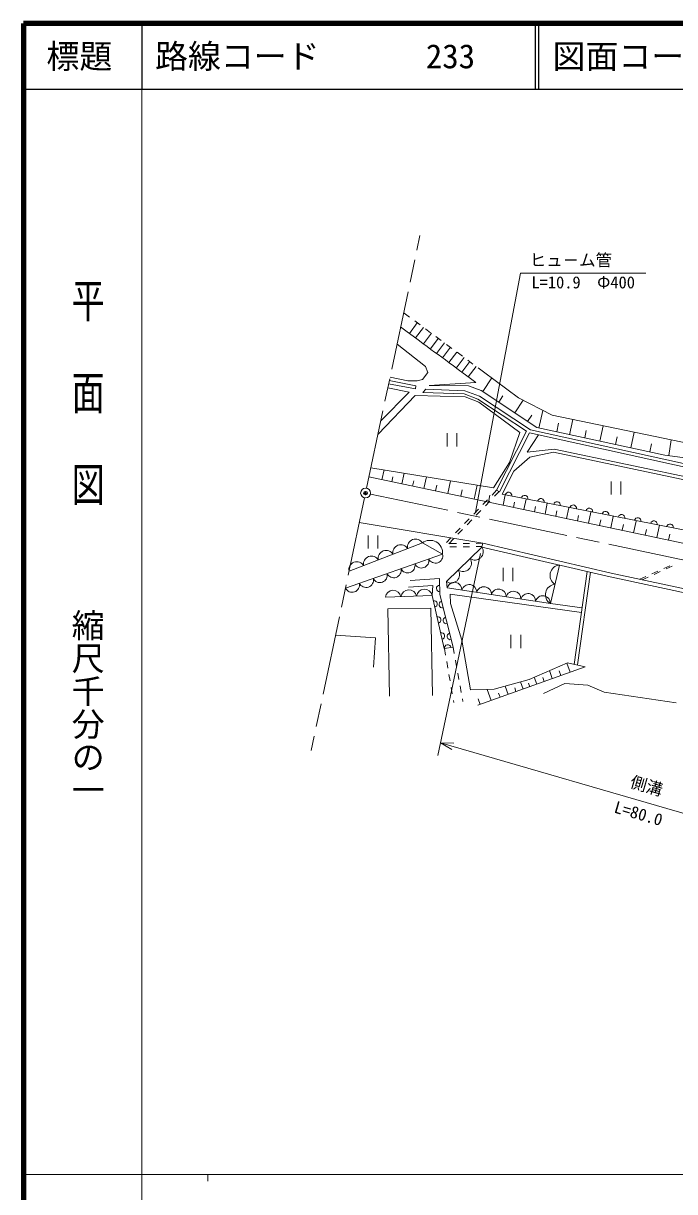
# Model space of a CAD drawing. Units: millimetres, scale not verified. Extents: x 40000 to 680000, y 20000 to 380000.
# Drawn here: x 40000 to 138932, y 202409 to 380000 of the extents above; entities that cross this region are included whole.
import ezdxf
from ezdxf.enums import TextEntityAlignment as Align

# ---------------------------------------------------------------- set-up
doc = ezdxf.new("R2010")
doc.units = ezdxf.units.MM
doc.header["$LTSCALE"] = 1000
doc.header["$PDMODE"] = 32
doc.header["$PDSIZE"] = 500
doc.linetypes.add('CHAIN', pattern=[18.5, 12, -1.5, 3.5, -1.5])
for name, color, linetype, lineweight in [('M-BGD', 7, 'Continuous', 13), ('M-BMK', 2, 'CHAIN', 13), ('M-BMK-SRVR', 3, 'Continuous', 13), ('M-STR-HTXT', 7, 'Continuous', 13), ('M-TTL', 2, 'Continuous', 140), ('M-TTL-BAND', 7, 'Continuous', 13), ('M-TTL-LINE', 7, 'Continuous', 25)]:
    doc.layers.add(name, color=color, linetype=linetype, lineweight=lineweight)
doc.layers.add('M-OTRS', color=6, linetype='Continuous')
doc.layers.add('M-TTL-TXT', color=7, linetype='Continuous')
doc.styles.add('@ＭＳ ゴシック', font='')
doc.styles.add('ＭＳ ゴシック', font='')
doc.styles.get('@ＭＳ ゴシック').set_extended_font_data('@MS Gothic')
doc.styles.get('ＭＳ ゴシック').set_extended_font_data('MS Gothic')

msp = doc.modelspace()

# ---------------------------------------------------------------- linework, layer by layer
at = {"layer": 'M-BGD'}
for p, q in [((98654, 335354), (97850, 335949)), ((98633, 332881), (99823, 334489)), ((100261, 334164), (99457, 334759)), ((99586, 332176), (100776, 333783)), ((100803, 331274), (101993, 332882)), ((101869, 332974), (101065, 333569)), ((101837, 330509), (103027, 332116)), ((103476, 331784), (102672, 332379)), ((96759, 331256), (101083, 327856)), ((102768, 329819), (103959, 331427)), ((103678, 329146), (104868, 330753)), ((105083, 330594), (104280, 331189)), ((104647, 328428), (105837, 330036)), ((105755, 327608), (106946, 329215)), ((106691, 329404), (105887, 329999)), ((106612, 326973), (107802, 328581)), ((108298, 328214), (107494, 328809)), ((101436, 326945), (100656, 325867)), ((101083, 327856), (101436, 326945)), ((107591, 326249), (108781, 327856)), ((109905, 327024), (109102, 327619)), ((109905, 327024), (115207, 323101)), ((95483, 325208), (99547, 324430)), ((95587, 325698), (99641, 324921)), ((98388, 325644), (95701, 326239)), ((99801, 325644), (98388, 325644)), ((100656, 325867), (99801, 325644)), ((108715, 325416), (101651, 324969)), ((109787, 324035), (111165, 326092)), ((93873, 317573), (99536, 323420)), ((94297, 319583), (98584, 323934)), ((95359, 324618), (98584, 323934)), ((107116, 323248), (99536, 323420)), ((99641, 324921), (99547, 324430)), ((101123, 324378), (100691, 323893)), ((106948, 323667), (100691, 323893)), ((107049, 324163), (101123, 324378)), ((101651, 324969), (107621, 324886)), ((109062, 322858), (106948, 323667)), ((109291, 323306), (107049, 324163)), ((109194, 322440), (107116, 323248)), ((107621, 324886), (109569, 324181)), ((117060, 318209), (109291, 323306)), ((109569, 324181), (117985, 318543)), ((112211, 322411), (112859, 323379)), ((116442, 318017), (109062, 322858)), ((115407, 317821), (109194, 322440)), ((114635, 320787), (115932, 322722)), ((115207, 323101), (120319, 320426)), ((116570, 319491), (117218, 320459)), ((118325, 318470), (118903, 321167)), ((120319, 320426), (153474, 313594)), ((122969, 317474), (123463, 319778)), ((116442, 318017), (111893, 309018)), ((145948, 311835), (117060, 318209)), ((117985, 318543), (137422, 314375)), ((121022, 317892), (121311, 319240)), ((125273, 316980), (125520, 318132)), ((127596, 316482), (128098, 318823)), ((104360, 317702), (104360, 315702)), ((105860, 317702), (105860, 315702)), ((116862, 317741), (112339, 308793)), ((113860, 313224), (115407, 317821)), ((118259, 317432), (116530, 314842)), ((144787, 311579), (116862, 317741)), ((129937, 315980), (130188, 317151)), ((132297, 315474), (132807, 317853)), ((138066, 314287), (138396, 316701)), ((116530, 314842), (120625, 315285)), ((116922, 314072), (120522, 314796)), ((120522, 314796), (142965, 310077)), ((120625, 315285), (143068, 310567)), ((135176, 314856), (135436, 316070)), ((137422, 314375), (153611, 312163)), ((111435, 309417), (113860, 313224)), ((114488, 311936), (116922, 314072)), ((159033, 297018), (92497, 311053)), ((92791, 312444), (111435, 309417)), ((94473, 310636), (94786, 312120)), ((95957, 310323), (96113, 311065)), ((97510, 309995), (97854, 311622)), ((100840, 309293), (101216, 311076)), ((114488, 311936), (112712, 308423)), ((99137, 309652), (99309, 310465)), ((102623, 308917), (102811, 309808)), ((104490, 308523), (104903, 310478)), ((106445, 308111), (106651, 309088)), ((108492, 307679), (108943, 309822)), ((111893, 309018), (111199, 308298)), ((111893, 309018), (112339, 308793)), ((129283, 310378), (129283, 308378)), ((130783, 310378), (130783, 308378)), ((110505, 307578), (109811, 306858)), ((110879, 307389), (110185, 306669)), ((110634, 307227), (110860, 308298)), ((112266, 308829), (111573, 308109)), ((143632, 302336), (112712, 308423)), ((112878, 306754), (113209, 308323)), ((116031, 306089), (116368, 307687)), ((109118, 306137), (108424, 305417)), ((109491, 305949), (108797, 305228)), ((114447, 306423), (114612, 307207)), ((117629, 305751), (117798, 306551)), ((119243, 305411), (119586, 307040)), ((120871, 305067), (121043, 305882)), ((122515, 304721), (122865, 306380)), ((125849, 304018), (126205, 305708)), ((91032, 304105), (109788, 300967)), ((107730, 304697), (107036, 303977)), ((108104, 304508), (107410, 303788)), ((124174, 304371), (124349, 305200)), ((127539, 303661), (127717, 304506)), ((129245, 303301), (129608, 305023)), ((130967, 302938), (131148, 303799)), ((132704, 302571), (133074, 304326)), ((136229, 301828), (136627, 303715)), ((92354, 302166), (92354, 300166)), ((93854, 302166), (93854, 300166)), ((106342, 303257), (105649, 302537)), ((106716, 303068), (106022, 302348)), ((134459, 302201), (134644, 303078)), ((138016, 301451), (138204, 302344)), ((100612, 301010), (89471, 296706)), ((103683, 299325), (100612, 301010)), ((104955, 301816), (104261, 301096)), ((104263, 295146), (109653, 300382)), ((105328, 301628), (104635, 300907)), ((105788, 300921), (104788, 300909)), ((105794, 300421), (104794, 300409)), ((107788, 300944), (106788, 300932)), ((107794, 300444), (106794, 300432)), ((109788, 300967), (108788, 300955)), ((109672, 300465), (108794, 300455)), ((109788, 300967), (109653, 300382)), ((109653, 300382), (129144, 295862)), ((109788, 300967), (129275, 296447)), ((88933, 294153), (103683, 299325)), ((112863, 297220), (112863, 295220)), ((114363, 297220), (114363, 295220)), ((121438, 297649), (120062, 291815)), ((125644, 296674), (123668, 282534)), ((135477, 296317), (136390, 296725)), ((135807, 296245), (136720, 296653)), ((137303, 297133), (138216, 297541)), ((137633, 297061), (138546, 297470)), ((103230, 295608), (98779, 295297)), ((103230, 295608), (103258, 293158)), ((104389, 294194), (104263, 295146)), ((126133, 296560), (124163, 282464)), ((129144, 295862), (157493, 289729)), ((129275, 296447), (157620, 290315)), ((133651, 295501), (134564, 295909)), ((133982, 295429), (134894, 295837)), ((102204, 294554), (98504, 294309)), ((102090, 293016), (102204, 294554)), ((103258, 293158), (105280, 285183)), ((120062, 291815), (104389, 294194)), ((124776, 290463), (104840, 293248)), ((104885, 291837), (104840, 293248)), ((102090, 293016), (94998, 292759)), ((103942, 284955), (102090, 293016)), ((106604, 286235), (104885, 291837)), ((124871, 291143), (120062, 291815)), ((101892, 291100), (95361, 290977)), ((95361, 290977), (95611, 277708)), ((102141, 277831), (101892, 291100)), ((87426, 287008), (93474, 286606)), ((93474, 286606), (93176, 282124)), ((107905, 278692), (106604, 286235)), ((114069, 287026), (114069, 285026)), ((115569, 287026), (115569, 285026)), ((105280, 285183), (103942, 284955)), ((103977, 284961), (104146, 283975)), ((105280, 285183), (105458, 284198)), ((104316, 282990), (104485, 282004)), ((105635, 283214), (105812, 282230)), ((122648, 282808), (116841, 280277)), ((123044, 281362), (122543, 282763)), ((125362, 282192), (122648, 282808)), ((104655, 281019), (104824, 280033)), ((105989, 281246), (106166, 280262)), ((125362, 282192), (109018, 276336)), ((117981, 279548), (117600, 280609)), ((120337, 280392), (119900, 281611)), ((121644, 280860), (121393, 281560)), ((104994, 279048), (105163, 278062)), ((106344, 279278), (106521, 278293)), ((116841, 280277), (111537, 278779)), ((113661, 278000), (113213, 279252)), ((114833, 278420), (114637, 278968)), ((115929, 278813), (115537, 279909)), ((116919, 279167), (116729, 279698)), ((119118, 279955), (118900, 280565)), ((122243, 279634), (118989, 278125)), ((125734, 279398), (122243, 279634)), ((128233, 278313), (125734, 279398)), ((105333, 277076), (105389, 276747)), ((106698, 277309), (106765, 276936)), ((111537, 278779), (107905, 278692)), ((109389, 276469), (109088, 277310)), ((111070, 277071), (110468, 278753)), ((112409, 277551), (112185, 278177)), ((139153, 276710), (128233, 278313))]:
    msp.add_line(p, q, dxfattribs=at)
for centre, radius, start, end in [((113706, 308227), 500, 348.8635, 168.8635), ((116159, 307744), 500, 348.8635, 168.8635), ((118612, 307261), 500, 348.8635, 168.8635), ((121065, 306778), 500, 348.8635, 168.8635), ((123518, 306296), 500, 348.8635, 168.8635), ((125971, 305813), 500, 348.8635, 168.8635), ((128424, 305330), 500, 348.8635, 168.8635), ((130877, 304847), 500, 348.8635, 168.8635), ((133330, 304364), 500, 348.8635, 168.8635), ((135783, 303881), 500, 348.8635, 168.8635), ((138236, 303398), 500, 348.8635, 168.8635), ((97340, 299538), 1210, 30.36501, 191.8809), ((99568, 300399), 1210, 30.36501, 191.8809), ((101786, 299509), 1906, 354.45294, 128.01176), ((108578, 299691), 1278, 235.56491, 32.77485), ((92884, 297816), 1210, 30.36501, 191.8809), ((95112, 298677), 1210, 30.36501, 191.8809), ((100483, 298326), 1122, 205.2752, 13.36649), ((102591, 299065), 1122, 205.2752, 13.36649), ((106782, 297945), 1278, 235.56491, 32.77485), ((90655, 296955), 1210, 30.36501, 191.8809), ((96269, 296849), 1122, 205.2752, 13.36649), ((98376, 297587), 1122, 205.2752, 13.36649), ((104985, 296200), 1278, 235.56491, 32.77485), ((121579, 296076), 1579, 95.13152, 238.32973), ((89948, 294632), 1122, 205.2752, 13.36649), ((92055, 295371), 1122, 205.2752, 13.36649), ((94162, 296110), 1122, 205.2752, 13.36649), ((105489, 293894), 1140, 358.03079, 164.70356), ((96186, 292619), 1197, 10.85772, 173.28234), ((98551, 292705), 1197, 10.85772, 173.28234), ((100915, 292790), 1197, 10.85772, 173.28234), ((103247, 294108), 500, 90.6662, 270.6662), ((107728, 293554), 1140, 358.03079, 164.70356), ((109967, 293214), 1140, 358.03079, 164.70356), ((112206, 292874), 1140, 358.03079, 164.70356), ((114445, 292534), 1140, 358.03079, 164.70356), ((116684, 292194), 1140, 358.03079, 164.70356), ((120891, 293159), 1579, 95.13152, 238.32973), ((102383, 291742), 500, 282.93546, 102.93546), ((103639, 291655), 500, 104.22867, 284.22867), ((118923, 291854), 1140, 358.03079, 164.70356), ((102942, 289306), 500, 282.93546, 102.93546), ((104254, 289232), 500, 104.22867, 284.22867), ((103502, 286869), 500, 282.93546, 102.93546), ((104868, 286809), 500, 104.22867, 284.22867), ((104470, 285045), 500, 9.65989, 189.65989)]:
    msp.add_arc(centre, radius, start, end, dxfattribs=at)
msp.add_open_spline([(108715, 325416), (103012, 329639), (103012, 329639), (97309, 333862)], degree=3, dxfattribs=at)
at = {"layer": 'M-BMK'}
for p, q in [((92136, 309340), (100237, 347745)), ((91827, 307873), (83726, 269468)), ((92715, 308452), (162431, 293746))]:
    msp.add_line(p, q, dxfattribs=at)
at = {"layer": 'M-BMK-SRVR'}
msp.add_circle((91981, 308606), 750, dxfattribs=at)
msp.add_point((91981, 308606), dxfattribs=at)
msp.add_point((91981, 308606), dxfattribs=at)
at = {"layer": 'M-OTRS'}
msp.add_point((91981, 308606), dxfattribs=at)
at = {"layer": 'M-STR-HTXT'}
for p, q in [((115543, 342047), (108684, 305687)), ((115543, 342047), (134543, 342047)), ((109458, 299401), (102979, 268684)), ((164581, 252836), (103391, 270641)), ((105391, 270599), (103391, 270641)), ((103391, 270641), (105102, 269605))]:
    msp.add_line(p, q, dxfattribs=at)
at = {"layer": 'M-TTL'}
for p, q in [((40000, 380000), (40000, 20000)), ((680000, 380000), (40000, 380000))]:
    msp.add_line(p, q, dxfattribs=at)
at = {"layer": 'M-TTL-BAND'}
for p, q in [((58000, 370000), (58000, 20000)), ((40000, 205000), (579000, 205000)), ((68000, 205000), (68000, 204000))]:
    msp.add_line(p, q, dxfattribs=at)
at = {"layer": 'M-TTL-LINE'}
for p, q in [((58000, 380000), (58000, 370000)), ((117750, 380000), (117750, 370000)), ((118250, 380000), (118250, 370000)), ((40000, 370000), (680000, 370000))]:
    msp.add_line(p, q, dxfattribs=at)

# ---------------------------------------------------------------- texts
at = {"layer": 'M-STR-HTXT', "style": 'ＭＳ ゴシック'}
msp.add_text('ヒュ－ム管', height=1833, dxfattribs=at).set_placement((116918, 342547), align=Align.BOTTOM_LEFT)
msp.add_text('L=10.9\u3000Φ400', height=1833, dxfattribs=at).set_placement((125043, 341547), align=Align.TOP_CENTER)
msp.add_text('側溝', height=1833, rotation=343.776, dxfattribs=at).set_placement((134266, 262699), align=Align.BOTTOM_CENTER)
at = {"layer": 'M-STR-HTXT', "style": '@ＭＳ ゴシック'}
msp.add_text('L=80.0', height=1833, rotation=343.776, dxfattribs=at).set_placement((133707, 260779), align=Align.TOP_CENTER)
at = {"layer": 'M-TTL-BAND', "style": '@ＭＳ ゴシック', "width": 1.4}
msp.add_text('平  面  図', height=3666, rotation=270, dxfattribs=at).set_placement((49777, 306475), align=Align.MIDDLE_RIGHT)
at = {"layer": 'M-TTL-BAND', "style": '@ＭＳ ゴシック'}
msp.add_text('縮尺千分の一', height=3666, rotation=270, dxfattribs=at).set_placement((49777, 261030), align=Align.MIDDLE_RIGHT)
at = {"layer": 'M-TTL-TXT', "style": 'ＭＳ ゴシック'}
msp.add_text('標題', height=3666, dxfattribs=at).set_placement((48500, 375000), align=Align.MIDDLE_CENTER)
for s, p in [('路線コード', (60000, 375000)), ('233', (101142, 375000)), ('図面コード', (120380, 375000))]:
    msp.add_text(s, height=3666, dxfattribs=at).set_placement(p, align=Align.MIDDLE_LEFT)

doc.saveas('drawing.dxf')
